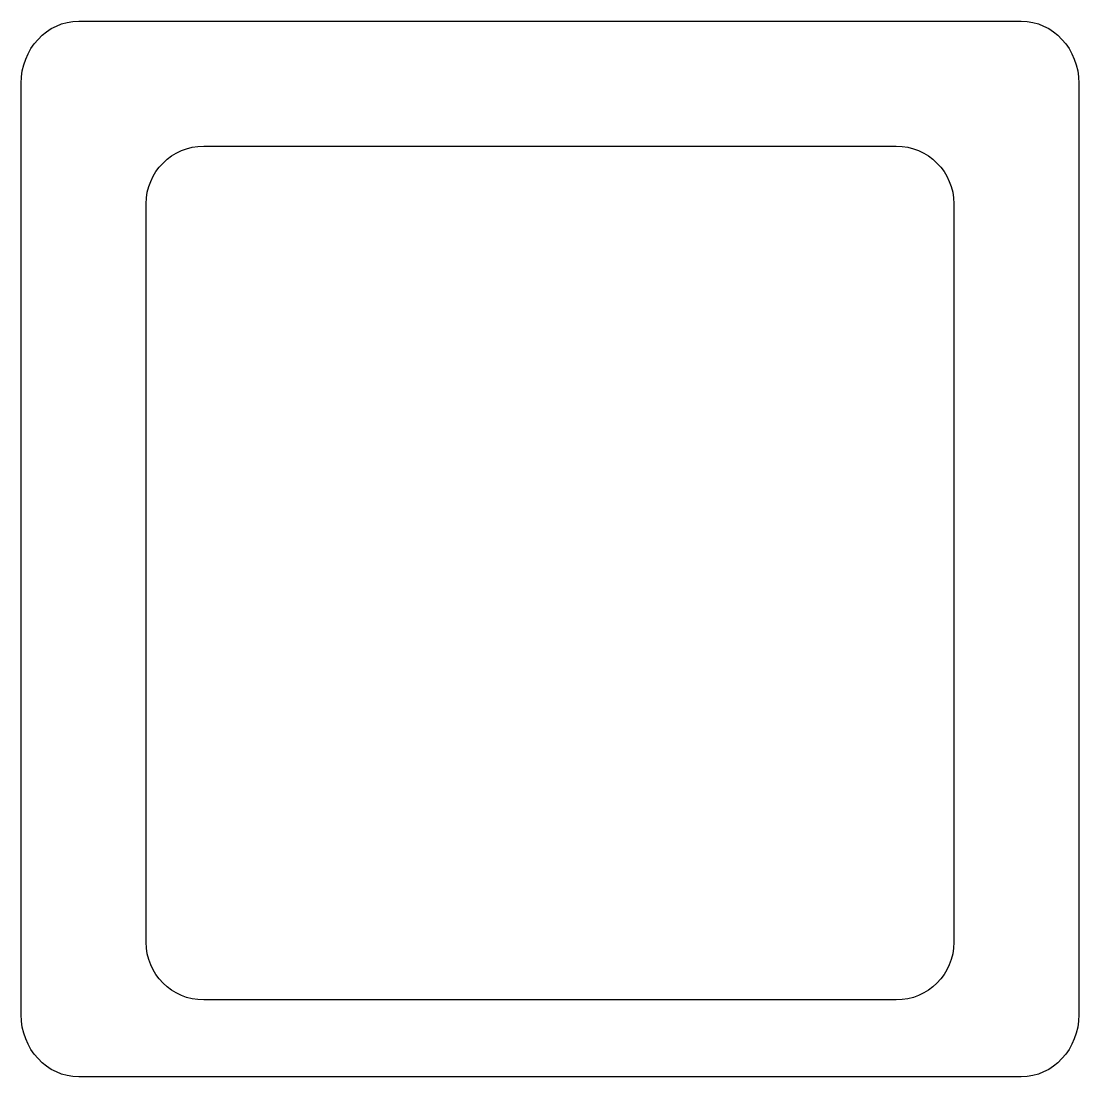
# Model space of a CAD drawing. Extents: x 33 to 401, y 28 to 278.
# Drawn here: x 33.5 to 88.5, y 165.5 to 220.4 of the extents above; entities that cross this region are included whole.
import ezdxf

# ---------------------------------------------------------------- set-up
doc = ezdxf.new("R2010")
doc.units = 0
doc.layers.add('Layer_1', color=7, linetype='CONTINUOUS')

msp = doc.modelspace()

# ---------------------------------------------------------------- linework, layer by layer
at = {"layer": 'Layer_1', "color": 7}
for p, q in [((36.493014, 220.37039), (85.492974, 220.37039)), ((36.493014, 220.37039), (36.493014, 220.37039)), ((33.493014, 168.70614), (33.493014, 217.13463)), ((88.492974, 217.13463), (88.492974, 168.70614)), ((42.993144, 213.87037), (78.993074, 213.87037)), ((42.993144, 213.87037), (42.993144, 213.87037)), ((39.993144, 172.47037), (39.993144, 210.87037)), ((81.993084, 210.87037), (81.993084, 172.47037)), ((78.993074, 169.47037), (42.993144, 169.47037)), ((85.492974, 165.47038), (36.493014, 165.47038))]:
    msp.add_line(p, q, dxfattribs=at)
for points in [[(33.493014, 217.13463), (33.493014, 218.92724), (34.831014, 220.37039), (36.493014, 220.37039)], [(85.492974, 220.37039), (87.154974, 220.37039), (88.492974, 218.92724), (88.492974, 217.13463)], [(39.993144, 210.87037), (39.993144, 212.53237), (41.331144, 213.87037), (42.993144, 213.87037)], [(78.993074, 213.87037), (80.655084, 213.87037), (81.993084, 212.53237), (81.993084, 210.87037)], [(42.993144, 169.47037), (41.331144, 169.47037), (39.993144, 170.80837), (39.993144, 172.47037)], [(81.993084, 172.47037), (81.993084, 170.80837), (80.655084, 169.47037), (78.993074, 169.47037)], [(36.493014, 165.47038), (34.831014, 165.47038), (33.493014, 166.91353), (33.493014, 168.70614)], [(88.492974, 168.70614), (88.492974, 166.91353), (87.154974, 165.47038), (85.492974, 165.47038)]]:
    msp.add_open_spline(points, degree=3, dxfattribs=at)

doc.saveas('drawing.dxf')
